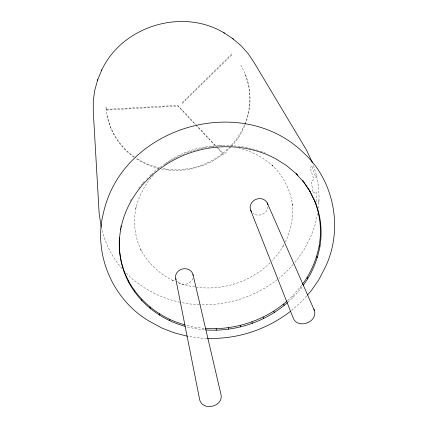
<?xml version="1.0" encoding="UTF-8"?>
<svg xmlns="http://www.w3.org/2000/svg" width="428" height="428" viewBox="0 0 428 428"><rect width="100%" height="100%" fill="white"/><g stroke="black" fill="none" stroke-linecap="round" stroke-linejoin="round"><path stroke-width="0.32" stroke-dasharray="2.14 1.6" d="M318.325 208.19C320.176 193.584 318.223 178.551 313.125 164.753M317.731 213.444L315.04 225.096L310.626 237.005L304.164 249.492L296.957 260.015L293.571 263.883M244.939 123.885C251.338 107.829 251.397 89.42 244.779 73.423M316.404 175.389L315.698 177.395L311.846 165.55L310.134 167.91L313.917 179.487L311.167 181.52L313.253 193.092L316.051 191.428L316.506 202.904M319.085 200.288L318.352 201.989L316.533 203.541M244.656 124.489L241.221 131.706L236.556 139.041L231.013 145.782M284.037 244.452L282.523 247.411L283.181 246.255L277.815 254.179L271.914 260.994M285.251 242.082C291.313 230.237 293.565 216.595 292.196 203.386L292.501 205.263C290.601 190.091 283.256 175.855 272.229 165.288L273.476 166.546C263.857 157.616 251.958 151.416 239.273 148.168M130.315 200.876L132.027 198.084M287.584 300.499L292.543 296.032L301.927 284.952M287.937 302.104L293.121 297.439L301.028 288.493L302.901 285.797M138.651 188.256L140.737 185.656M141.154 185.137L142.412 183.575M142.829 183.056L145.006 180.595M153.299 175.052C144.867 184.543 138.838 196.056 135.863 208.399L136.19 206.66C132.894 221.581 134.692 237.508 141.55 251.188L140.748 249.46C147.794 263.097 159.489 273.984 173.254 280.661L172.051 280.072L175.592 281.512M231.313 146.51C251.589 125.329 256.34 90.891 240.905 65.645L241.232 66.238M293.148 264.365L288.493 269.688L278.912 278.387M306.603 296.005L301.868 301.328L291.661 310.482M146.858 178.802L147.783 177.909M149.629 176.111L151.02 174.768M151.48 174.319C168.418 158.874 190.369 149.409 213.021 146.446A101.506 90.527 -17.1 0 1 259.577 150.945M230.109 146.644C213.053 164.555 186.731 173.153 162.421 168.407M230.869 146.927L226.46 151.148L226.749 151.886L223.603 154.551L216.75 147.275M270.052 262.797C250.717 281.833 222.191 291.158 195.361 286.985M165.01 164.245C181.59 151.282 203.097 144.648 224.095 146.044M277.328 279.532C255.511 296.556 227.594 305.822 199.908 304.629M106.272 109.375L177.7 105.374L195.494 124.264M206.767 338.291L200.855 338.12L187.282 336.21M199.255 304.608L193.403 304.41L180.6 302.521M194.719 286.888L190.23 286.209L180.91 283.668L176.186 281.747M159.954 167.979C151.266 166.112 142.984 162.528 135.548 157.665M161.356 168.964C182.89 173.458 206.259 167.664 223.325 153.807L216.937 147.029M179.979 302.355L168.193 299.193L156.354 294.469L145.269 288.397L133.739 280.26L124.543 271.62M158.884 168.53L150.522 166.016L142.551 162.512L135.093 158.076M134.451 156.916C120.428 147.189 110.413 132.027 107.048 115.293M134.044 157.258C117.598 145.804 107.053 126.661 105.946 106.668L106.337 110.06L177.904 106.042L195.27 124.473M195.949 124.746L216.477 146.542M195.73 124.96L216.295 146.788M122.028 268.549C112.018 257.148 105.09 243.141 101.597 228.397M300.429 287.108L301.028 288.493M292.543 296.032L293.121 297.439M204.343 329.79A101.784 90.715 -17.1 0 1 185.95 326.569M204.001 328.303A101.506 90.527 -17.1 0 1 185.656 325.082M260.208 151.154A101.506 90.527 -17.1 0 1 265.178 152.989M268.008 206.81A9.074 8.148 -22.2 0 1 262.353 214.326A9.074 8.148 -22.2 0 1 252.959 213.315M192.814 278.377A8.886 7.822 -12.9 0 1 185.693 284.251A8.886 7.822 -12.9 0 1 177.031 281.324M231.837 53.933L181.734 103.116L181.943 103.779L232.147 54.511L231.837 53.933"/><path stroke-width="0.64" d="M120.471 229.852L120.669 228.552M120.867 227.257L121.06 225.963M302.296 284.417C310.985 272.893 316.672 259.277 319.283 245.105A101.506 90.527 -17.1 0 0 314.382 200.454L309.294 190.171L302.735 180.589L309.942 191.348L315.04 201.658A101.784 90.715 -17.1 0 1 319.941 246.405C317.341 260.379 311.819 273.856 303.275 285.257M97.771 79.576L94.658 90.666L93.272 101.078L93.277 111.494L99.141 213.214L101.238 227.118M101.532 70.534L101.853 69.764C122.676 25.996 182.157 7.902 223.812 32.694L224.513 33.159M97.418 80.427L101.853 69.764M307.465 295.036L310.905 291.163L318.619 280.11L325.489 266.847C343.32 229.173 334.514 180.857 303.505 152.721C240.44 91.357 121.584 127.598 103.303 213.615L102.822 215.439C93.812 255.66 113.217 299.611 148.473 320.716L161.57 327.907L174.121 332.791L187.282 336.21M205.263 328.404A101.506 90.527 -17.1 0 0 216.092 328.667C241.959 327.8 267.725 318.266 287.086 300.943M205.611 329.892A101.784 90.715 -17.1 0 0 216.466 330.154C242.323 329.282 268.067 319.78 287.466 302.526M290.585 311.247C267.109 329.485 237.182 339.516 207.425 338.313M303.372 181.75L295.411 173.019L286.182 165.331L275.819 158.815A101.784 90.715 -17.1 0 0 213.422 147.537C167.075 152.603 123.606 189.797 119.621 237.642A101.784 90.715 -17.1 0 0 128.582 282.111C137.629 299.124 152.507 312.579 169.879 320.743A101.784 90.715 -17.1 0 0 185.308 326.393M119.401 237.62A101.506 90.527 -17.1 0 0 128.432 280.709C137.452 297.685 152.293 311.113 169.627 319.267A101.506 90.527 -17.1 0 0 185.014 324.911M232.655 38.579L241.413 46.058L248.352 53.939L254.136 62.595L306.528 150.137L312.51 162.854M223.812 32.694L233.426 39.087M296.123 173.335L297.883 175.266M309.294 190.171L309.942 191.348M314.382 200.454L315.04 201.658M319.283 245.105L319.941 246.405M316.661 256.265L317.309 257.586M307.149 277.414L307.769 278.778M267.2 202.824L314.323 310.3C318.154 322.182 297.786 329.694 293.175 317.993L250.573 210.014M313.842 309.198L314.323 310.3M283.614 304.073L284.165 305.49M273.77 311.113L274.295 312.552M263.156 317.073L263.648 318.523M251.921 321.861L252.386 323.327M240.22 325.419L240.659 326.896M228.226 327.704L228.627 329.18M216.092 328.667L216.466 330.154M192.985 274.46L221.046 394.787C223.421 406.514 203.172 411.517 199.753 400.078L175.721 278.687M169.627 319.267L169.879 320.743M159.36 313.719L159.591 315.185M149.966 306.994L150.169 308.449M141.588 299.177L141.77 300.617M134.371 290.377L134.531 291.8M128.432 280.709L128.582 282.111M251.53 211.823A9.074 8.148 -22.2 0 1 255.81 199.394A9.074 8.148 -22.2 0 1 267.88 204.75M176.031 279.618A8.886 7.822 -12.9 0 1 182.451 268.955A8.886 7.822 -12.9 0 1 193.151 275.429"/></g></svg>
